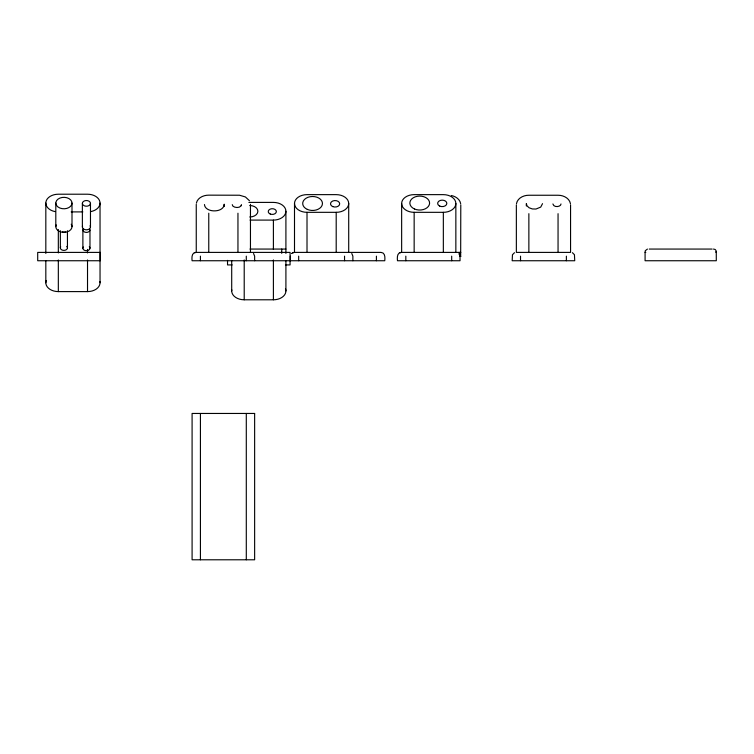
<?xml version="1.0" encoding="UTF-8"?>
<svg xmlns="http://www.w3.org/2000/svg" width="754" height="754" viewBox="0 0 754 754"><rect width="100%" height="100%" fill="white"/><g stroke="black" fill="none" stroke-linecap="round" stroke-linejoin="round"><path stroke-width="1.13" d="M241.44 204.617L241.12 205.71M542.531 203.655L540.722 207.105L535.99 209.028L532.352 208.952L529.11 207.784L527.046 205.88L526.33 203.655L526.33 205.955M561.004 203.966C561.164 206.803 553.756 208.038 552.899 203.966M196.37 203.156C197.501 197.689 203.703 195.088 208.783 195.154L239.536 195.229L245.408 196.954L249.451 200.715M516.462 203.674C517.489 198.076 523.644 195.173 528.884 195.248L558.026 195.248C563.266 195.173 569.43 198.076 570.458 203.674M645.217 250.771L647.441 249.074M240.96 205.936C239.084 208.764 232.034 207.435 232.27 204.673M291.43 253.504L294.079 252.401L292.646 252.694M514.501 252.694L512.466 254.72L512.183 260.743L574.727 260.743L574.444 254.72L572.418 252.694M194.457 252.694L195.842 252.401C191.591 252.552 191.752 257.708 192.091 260.743L290.073 260.743M399.846 252.694L401.232 252.401C396.981 252.552 397.141 257.708 397.481 260.743L460.025 260.743L460.025 256.153M248.877 202.402L273.4 202.402A12.507 8.841 0 0 1 285.907 211.252L285.907 253.438M71.178 211.902L82.855 211.902M294.503 203.476A12.507 8.841 0 0 0 307.01 212.326L336.199 212.326A12.507 8.841 0 0 0 348.706 203.476A12.507 8.841 0 0 0 336.199 194.636L307.01 194.636A12.507 8.841 0 0 0 294.503 203.476L294.503 252.401L380.761 252.401M401.646 203.476A12.507 8.841 0 0 0 414.153 212.326L443.343 212.326A12.507 8.841 0 0 0 455.85 203.476A12.507 8.841 0 0 0 443.343 194.636L414.153 194.636A12.507 8.841 0 0 0 401.646 203.476L401.646 252.401L460.788 252.401M250.045 220.093L273.4 220.093A12.507 8.841 0 0 0 285.907 211.252M249.979 249.065L285.907 249.065M649.251 249.065L712.134 249.065M713.491 249.065L715.188 249.489L716.168 250.771M645.085 252.401L645.801 252.401M716.291 252.401L716.046 251.572L716.187 252.401M460.788 256.407L459.836 256.407L459.836 252.401M232.166 264.918L227.529 264.918L227.529 260.366M285.446 264.918L290.073 264.918L290.073 252.401L196.257 252.401L196.257 204.362M46.248 280.469A12.507 8.841 0 0 0 58.331 291.6L87.521 291.6A12.507 8.841 0 0 0 99.924 281.6M231.808 289.79A12.507 8.841 0 0 0 244.211 299.79L273.4 299.79A12.507 8.841 0 0 0 285.483 288.659M381.006 252.401C385.256 252.552 385.096 257.708 384.757 260.743L290.328 260.743L290.328 256.153M451.326 195.54C455.539 196.313 459.921 199.179 460.675 203.674M351.779 253.504L352.872 256.153L352.872 260.743M253.532 253.504L254.635 256.153L254.635 260.743M204.457 204.541C205.107 213.033 223.995 213.08 224.202 204.193L224.202 206.539M716.272 251.572L716.3 260.743L645.085 260.743L645.085 251.572M570.561 204.834L570.561 252.401L516.358 252.401L516.358 204.834M566.386 256.153L566.386 260.743M558.054 213.674L558.054 252.401M528.865 213.674L528.865 252.401M520.524 256.153L520.524 260.743M460.788 204.834L460.675 256.407M460.364 252.401L460.364 256.407M459.111 252.401L459.111 254.409M455.85 203.476L455.85 252.401M451.684 256.153L451.684 260.743M443.343 212.326L443.343 252.401M414.153 212.326L414.153 252.401M405.822 256.153L405.822 260.743M376.416 256.153L376.416 260.743M348.706 203.476L348.706 252.401M344.54 256.153L344.54 260.743M336.199 212.326L336.199 252.401M307.01 212.326L307.01 252.401M298.669 256.153L298.669 260.743M285.907 260.469L285.907 290.94M281.732 249.065L281.732 253.353M273.4 220.093L273.4 249.395M273.4 259.942L273.4 299.79M250.46 204.362L250.46 252.401M246.294 256.153L246.294 260.743M246.294 413.456L246.294 559.788M244.211 259.942L244.211 299.79M237.953 213.212L237.953 252.401M231.704 260.469L231.704 290.94M208.764 213.212L208.764 252.401M200.423 256.153L200.423 260.743M200.423 413.456L200.423 559.788M100.037 203.062L100.037 282.75M90.471 203.373A4.053 2.865 0 0 1 84.401 205.851A4.053 2.865 0 0 1 84.401 200.894A4.053 2.865 0 0 1 90.471 203.373L90.471 226.963M89.971 229.913L89.971 248.189M87.521 249.404L87.521 252.929M87.521 259.96L87.521 291.6M82.883 229.904L82.883 248.189M82.375 203.373L82.375 226.963M71.998 203.062A8.096 5.73 0 0 1 59.849 208.019A8.096 5.73 0 0 1 59.849 198.104A8.096 5.73 0 0 1 71.998 203.062L71.998 226.652M67.445 230.743L67.445 247.877M60.358 230.743L60.358 247.877M58.331 229.489L58.331 252.929M58.331 259.96L58.331 291.6M55.805 203.062L55.805 226.652M45.824 203.062L45.824 253.457M45.824 260.488L45.824 282.75M55.099 211.601A12.507 8.841 0 0 1 45.937 201.902A12.507 8.841 0 0 1 58.331 194.212L87.521 194.212A12.507 8.841 0 0 1 99.924 201.902A12.507 8.841 0 0 1 90.763 211.601M66.767 246.407A3.544 2.507 0 0 1 66.427 249.631A3.544 2.507 0 0 1 61.875 249.932A3.544 2.507 0 0 1 60.697 246.812M65.41 231.864A3.544 2.507 0 0 1 62.394 231.864M71.234 224.211A8.096 5.73 0 0 1 64.41 232.364A8.096 5.73 0 0 1 56.201 224.88M89.292 246.718A3.544 2.507 0 0 1 88.906 249.979A3.544 2.507 0 0 1 84.278 250.187A3.544 2.507 0 0 1 83.317 246.982M90.094 225.738A4.053 2.865 0 0 1 86.682 229.819A4.053 2.865 0 0 1 82.572 226.077M89.632 228.848A3.544 2.507 0 0 1 86.314 232.411A3.544 2.507 0 0 1 83.317 228.698M249.772 205.522A8.096 5.73 0 0 1 257.877 211.252A8.096 5.73 0 0 1 249.772 216.982M100.244 252.401L37.7 252.401L37.7 260.743L100.244 260.743L100.244 252.401M254.635 413.456L192.091 413.456L192.091 559.788L254.635 559.788L254.635 413.456M332.806 206.605A4.59 3.242 0 0 0 339.686 203.797A4.59 3.242 0 0 0 332.806 200.988A4.59 3.242 0 0 0 332.806 206.605M307.312 209.395A9.877 6.984 0 0 0 322.448 203.75A9.877 6.984 0 0 0 307.971 197.303A9.877 6.984 0 0 0 307.312 209.395M439.705 206.078A4.59 3.242 0 0 0 446.82 203.58A4.59 3.242 0 0 0 440.204 200.47A4.59 3.242 0 0 0 439.705 206.078M414.464 208.971A9.877 6.984 0 0 0 429.591 203.326A9.877 6.984 0 0 0 415.115 196.888A9.877 6.984 0 0 0 414.464 208.971M270.271 214.042A4.053 2.865 0 0 0 276.35 211.563A4.053 2.865 0 0 0 270.271 209.084A4.053 2.865 0 0 0 270.271 214.042"/></g></svg>
